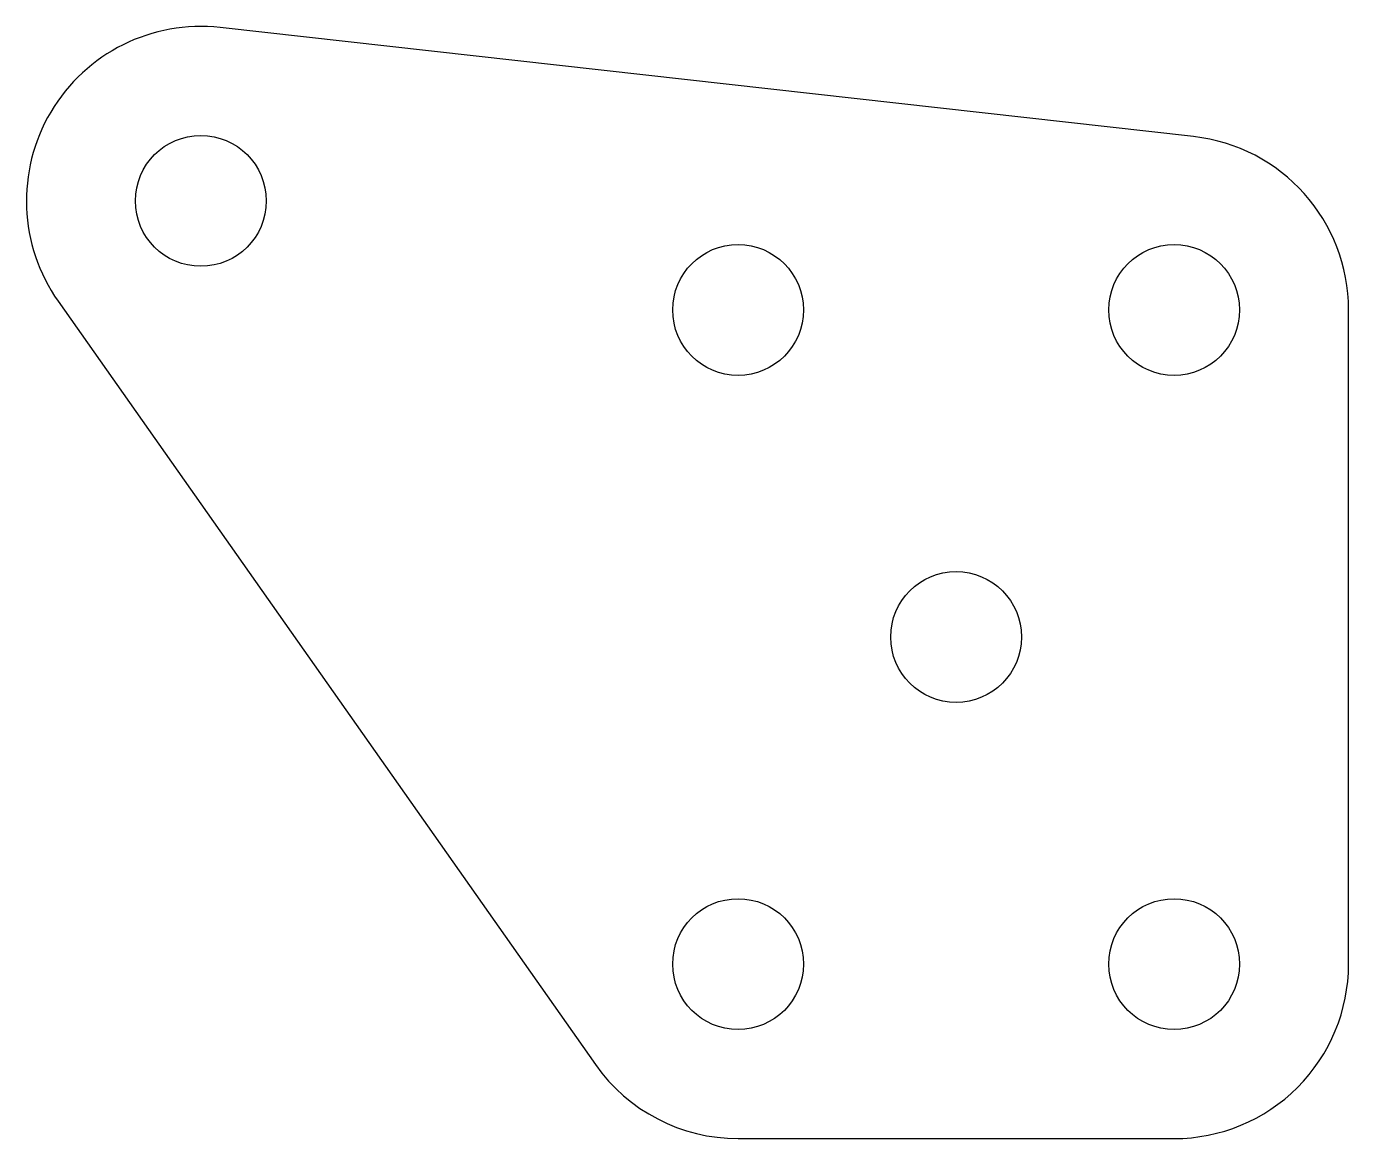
# Model space of a CAD drawing. Header units: millimetres. Extents: x -21.3 to 9, y -11.5 to 14.
import ezdxf

# ---------------------------------------------------------------- set-up
doc = ezdxf.new("R2010")
doc.units = ezdxf.units.MM

msp = doc.modelspace()

# ---------------------------------------------------------------- linework, layer by layer
msp.add_lwpolyline([(5.445, 11.475), (-16.875, 13.975, 0.646542), (-20.591, 7.697), (-8.271, -9.803, 0.24402), (-5, -11.5), (5, -11.5, 0.414214), (9, -7.5), (9, 7.5, 0.381909)], format="xyb", close=True)
for centre in [(-17.321, 10), (-5, 7.5), (5, 7.5), (0, 0), (-5, -7.5), (5, -7.5)]:
    msp.add_circle(centre, 1.5)

doc.saveas('drawing.dxf')
